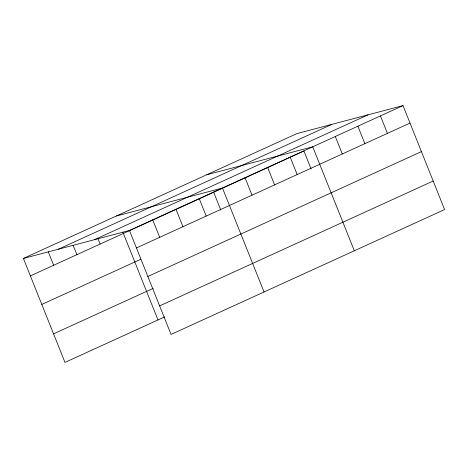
<?xml version="1.0" encoding="UTF-8"?>
<svg xmlns="http://www.w3.org/2000/svg" width="468" height="468" viewBox="0 0 468 468"><rect width="100%" height="100%" fill="white"/><g stroke="black" fill="none" stroke-linecap="round" stroke-linejoin="round"><path stroke-width="0.7" d="M23.4 258.435L296.964 133.567L403.018 105.598L444.6 209.565L171.036 334.433L129.455 230.467L23.4 258.435L64.982 362.402L164.631 316.918M58.401 249.204L331.958 124.336M94.454 239.692L368.018 114.83M129.455 230.467L403.018 105.598M30.385 275.898L303.948 151.035L311.115 168.96M136.44 247.935L410.003 123.066M41.804 304.446L140.786 259.266M147.859 276.477L421.422 151.609M53.568 333.854L153.217 288.37M159.623 305.885L433.181 181.022M206.686 174.775L312.741 146.806L354.323 250.772M116.409 215.982L222.464 188.013L264.051 291.979M380.449 115.9L387.434 133.368M357.88 126.202L364.865 143.67M335.31 136.504L342.295 153.972M290.172 157.108L297.157 174.576M267.602 167.409L274.587 184.878M245.033 177.711L252.018 195.174M213.671 192.243L220.843 210.161M199.21 198.625L206.201 216.093M175.962 209.237L182.947 226.705M152.708 219.849L159.693 237.317M122.862 232.105L157.997 319.948M97.993 238.686L100.146 244.062M73.131 245.267L76.892 254.674M48.262 251.848L53.639 265.286"/></g></svg>
